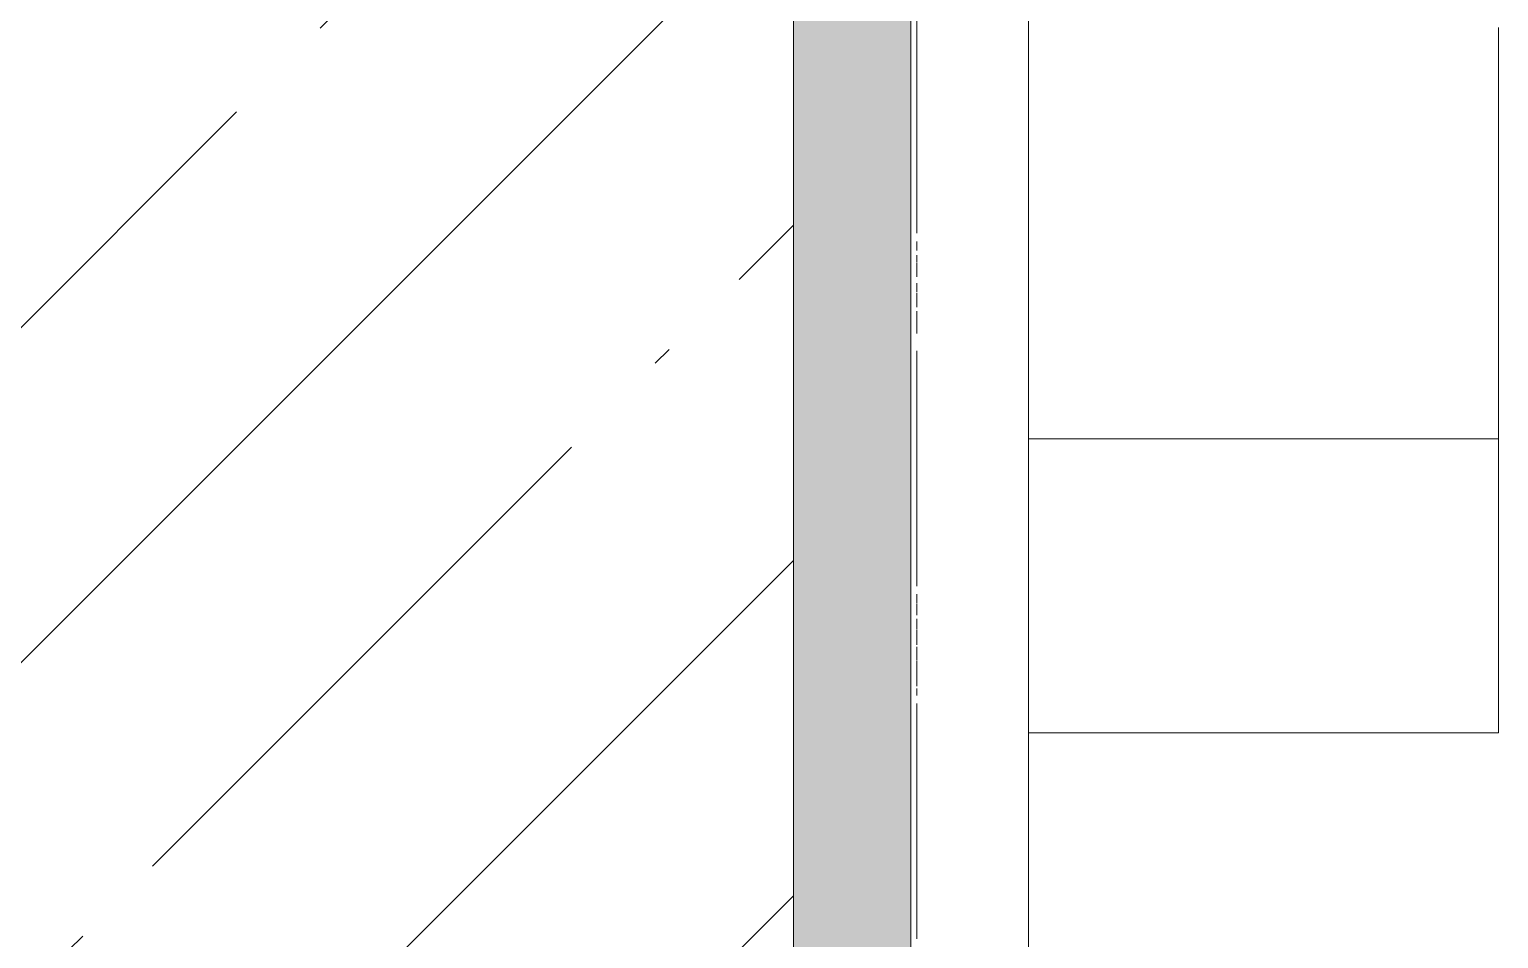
# Model space of a CAD drawing. Header units: millimetres. Extents: x 1322 to 199238, y -8553 to 29000.
# Drawn here: x 25138.7 to 25388.7, y 19304.5 to 19459.2 of the extents above; entities that cross this region are included whole.
import ezdxf

# ---------------------------------------------------------------- set-up
doc = ezdxf.new("R2010")
doc.units = ezdxf.units.MM
doc.linetypes.add('Осевая', pattern=[3175, 635, -476.25, 1587.5, -476.25])
for name, color, linetype, lineweight in [('A-WALL', 7, 'Continuous', 9), ('I-WALL', 7, 'Continuous', 9), ('Оси-2', 7, 'Осевая', 9)]:
    doc.layers.add(name, color=color, linetype=linetype, lineweight=lineweight)
for name, color, linetype, lineweight, true_color in [('A-WALL-1', 7, 'Continuous', 9, 0x3c3c3c), ('A-WALL-FNSH-1', 7, 'Continuous', 9, 0x3c3c3c), ('I-FURN-1', 7, 'Continuous', 9, 0xf0f0f0)]:
    doc.layers.add(name, color=color, linetype=linetype, lineweight=lineweight, true_color=true_color)

# ---------------------------------------------------------------- blocks, each defined once
blk = doc.blocks.new('Бизиборд лего - бизиборд 1_21б-32328682-План размещения напольных электротехнических лючков и розеток 1 этажа в осях 23_1-33')
at = {"layer": 'I-FURN-1'}
for p, q in [((-135, 100), (-205, 100)), ((-205, 100), (-135, 100)), ((-85, 100), (-205, 100)), ((-205, 100), (-85, 100)), ((-135, 20), (-135, 100)), ((-135, 100), (-135, 20)), ((-85, 20), (-85, 100)), ((-85, 100), (-85, 20)), ((0, 20), (-500, 20)), ((-204.33, 20), (-170, 20)), ((-204.33, 20), (-170, 20)), ((-170, 20), (-204.33, 20)), ((-204.33, 20), (-170, 20)), ((-170, 20), (-204.33, 20)), ((-170, 20), (-160, 20)), ((-169.66, 20), (-170, 20)), ((-170, 20), (-167.07, 20)), ((-150, 20), (-170, 20)), ((-170, 20), (-150, 20)), ((-150, 20), (-170, 20)), ((-170, 20), (-150, 20)), ((-157.41, 20), (-170, 20)), ((-170, 20), (-157.41, 20)), ((-155, 20), (-170, 20)), ((-170, 20), (-150, 20)), ((-150, 20), (-170, 20)), ((-170, 20), (-150, 20)), ((-150.34, 20), (-170, 20)), ((-170, 20), (-150, 20)), ((-150, 20), (-170, 20)), ((-170, 20), (-151.34, 20)), ((-169.66, 20), (-170, 20)), ((-170, 20), (-168.66, 20)), ((-150, 20), (-170, 20)), ((-170, 20), (-150, 20)), ((-150, 20), (-170, 20)), ((-170, 20), (-169.66, 20)), ((-169.66, 20), (-170, 20)), ((-170, 20), (-150, 20)), ((-150, 20), (-170, 20)), ((-170, 20), (-150, 20)), ((-150, 20), (-170, 20)), ((-170, 20), (-150, 20)), ((-150, 20), (-170, 20)), ((-170, 20), (-160, 20)), ((-167.07, 20), (-170, 20)), ((-170, 20), (-157.41, 20)), ((-150, 20), (-170, 20)), ((-170, 20), (-150, 20)), ((-150, 20), (-170, 20)), ((-170, 20), (-169.66, 20)), ((-150, 20), (-170, 20)), ((-170, 20), (-150, 20)), ((-150, 20), (-170, 20)), ((-170, 20), (-165, 20)), ((-160, 20), (-170, 20)), ((-170, 20), (-150, 20)), ((-150, 20), (-170, 20)), ((-170, 20), (-150, 20)), ((-167.07, 20), (-170, 20)), ((-170, 20), (-150, 20)), ((-150, 20), (-170, 20)), ((-170, 20), (-150, 20)), ((-151.34, 20), (-170, 20)), ((-170, 20), (-150, 20)), ((-150, 20), (-170, 20)), ((-170, 20), (-168.66, 20)), ((-168.66, 20), (-170, 20)), ((-165, 20), (-169.66, 20)), ((-150, 20), (-169.66, 20)), ((-169.66, 20), (-168.66, 20)), ((-167.07, 20), (-169.66, 20)), ((-169.66, 20), (-150, 20)), ((-168.66, 20), (-167.07, 20)), ((-168.66, 20), (-165, 20)), ((-168.66, 20), (-167.07, 20)), ((-168.66, 20), (-150, 20)), ((-150, 20), (-168.66, 20)), ((-168.66, 20), (-167.07, 20)), ((-167.07, 20), (-168.66, 20)), ((-168.66, 20), (-167.07, 20)), ((-167.07, 20), (-168.66, 20)), ((-167.07, 20), (-150, 20)), ((-167.07, 20), (-150, 20)), ((-150, 20), (-167.07, 20)), ((-150, 20), (-167.07, 20)), ((-150, 20), (-167.07, 20)), ((-166.27, 20), (-162.59, 20)), ((-166.27, 20), (-162.59, 20)), ((-162.59, 20), (-166.27, 20)), ((-166.27, 20), (-162.59, 20)), ((-162.59, 20), (-166.27, 20)), ((-150, 20), (-165, 20)), ((-165, 20), (-150, 20)), ((-165, 20), (-150, 20)), ((-161.52, 20), (-157.41, 20)), ((-161.52, 20), (-157.41, 20)), ((-157.41, 20), (-161.52, 20)), ((-161.52, 20), (-157.41, 20)), ((-157.41, 20), (-161.52, 20)), ((-160, 20), (-150, 20)), ((-160, 20), (-157.41, 20)), ((-150, 20), (-160, 20)), ((-155, 20), (-157.41, 20)), ((-157.41, 20), (-150, 20)), ((-157.41, 20), (-155, 20)), ((-157.41, 20), (-150, 20)), ((-156.76, 20), (-152.93, 20)), ((-156.76, 20), (-152.93, 20)), ((-152.93, 20), (-156.76, 20)), ((-156.76, 20), (-152.93, 20)), ((-152.93, 20), (-156.76, 20)), ((-150, 20), (-155, 20)), ((-150, 20), (-155, 20)), ((-155, 20), (-150.34, 20)), ((-151.34, 20), (-150.34, 20)), ((-150, 20), (-151.34, 20)), ((-150, 20), (-150.34, 20)), ((-150.34, 20), (-150, 20)), ((-150.34, 20), (-150, 20)), ((-150, 20), (-135, 20)), ((-150, 20), (-135, 20)), ((-135, 20), (-150, 20)), ((-150, 20), (-110, 20)), ((-110, 20), (-150, 20)), ((-135, 20), (-110, 20)), ((-110, 20), (-95, 20)), ((-102.59, 20), (-110, 20)), ((-110, 20), (-102.59, 20)), ((-95, 20), (-110, 20)), ((-110, 20), (-95, 20)), ((-95, 20), (-110, 20)), ((-110, 20), (-108.66, 20)), ((-95, 20), (-110, 20)), ((-110, 20), (-95, 20)), ((-95, 20), (-110, 20)), ((-110, 20), (-107.07, 20)), ((-102.59, 20), (-110, 20)), ((-110, 20), (-107.07, 20)), ((-95, 20), (-110, 20)), ((-110, 20), (-95, 20)), ((-95, 20), (-110, 20)), ((-110, 20), (-95, 20)), ((-95, 20), (-110, 20)), ((-110, 20), (-95, 20)), ((-95, 20), (-110, 20)), ((-110, 20), (-95, 20)), ((-95, 20), (-110, 20)), ((-110, 20), (-95, 20)), ((-109.66, 20), (-110, 20)), ((-110, 20), (-95, 20)), ((-95, 20), (-110, 20)), ((-110, 20), (-95, 20)), ((-95, 20), (-110, 20)), ((-110, 20), (-95, 20)), ((-95, 20), (-110, 20)), ((-110, 20), (-109.66, 20)), ((-95, 20), (-110, 20)), ((-110, 20), (-95, 20)), ((-95, 20), (-110, 20)), ((-110, 20), (-95, 20)), ((-95, 20), (-110, 20)), ((-110, 20), (-95, 20)), ((-95, 20), (-110, 20)), ((-110, 20), (-95, 20)), ((-95, 20), (-110, 20)), ((-110, 20), (-95, 20)), ((-97.41, 20), (-110, 20)), ((-110, 20), (-95, 20)), ((-95, 20), (-110, 20)), ((-110, 20), (-107.07, 20)), ((-95, 20), (-110, 20)), ((-110, 20), (-95, 20)), ((-95, 20), (-110, 20)), ((-110, 20), (-95, 20)), ((-95, 20), (-110, 20)), ((-110, 20), (-100, 20)), ((-95, 20), (-110, 20)), ((-110, 20), (-90, 20)), ((-90, 20), (-110, 20)), ((-95, 20), (-109.66, 20)), ((-109.66, 20), (-95, 20)), ((-108.66, 20), (-105, 20)), ((-108.66, 20), (-105, 20)), ((-108.66, 20), (-105, 20)), ((-105, 20), (-108.66, 20)), ((-107.07, 20), (-95, 20)), ((-107.07, 20), (-95, 20)), ((-107.07, 20), (-95, 20)), ((-105, 20), (-95, 20)), ((-104.42, 20), (-100, 20)), ((-104.42, 20), (-100, 20)), ((-100, 20), (-104.42, 20)), ((-95, 20), (-102.59, 20)), ((-102.59, 20), (-97.41, 20)), ((-100, 20), (-102.59, 20)), ((-95, 20), (-100, 20)), ((-100, 20), (-95, 20)), ((-99.66, 20), (-95, 20)), ((-99.66, 20), (-95, 20)), ((-95, 20), (-99.66, 20)), ((-97.41, 20), (-95, 20)), ((-95, 20), (-97.41, 20)), ((-95, 20), (-94.9, 20)), ((-94.9, 20), (-95, 20)), ((-95, 20), (-94.9, 20)), ((-94.9, 20), (-95, 20)), ((-95, 20), (-94.9, 20)), ((-94.9, 20), (-95, 20)), ((-95, 20), (-94.9, 20)), ((-94.9, 20), (-95, 20)), ((-95, 20), (-94.9, 20)), ((-94.9, 20), (-95, 20)), ((-95, 20), (-94.9, 20)), ((-94.9, 20), (-95, 20)), ((-95, 20), (-94.9, 20)), ((-94.9, 20), (-95, 20)), ((-95, 20), (-94.9, 20)), ((-94.9, 20), (-95, 20)), ((-95, 20), (-94.9, 20)), ((-94.9, 20), (-95, 20)), ((-95, 20), (-94.9, 20)), ((-94.9, 20), (-95, 20)), ((-95, 20), (-94.9, 20)), ((-94.9, 20), (-95, 20)), ((-95, 20), (-94.9, 20)), ((-94.9, 20), (-95, 20)), ((-95, 20), (-94.9, 20)), ((-94.9, 20), (-95, 20)), ((-95, 20), (-94.9, 20)), ((-94.9, 20), (-95, 20)), ((-95, 20), (-94.9, 20)), ((-94.9, 20), (-95, 20)), ((-95, 20), (-94.9, 20)), ((-94.9, 20), (-95, 20)), ((-95, 20), (-94.9, 20)), ((-94.9, 20), (-95, 20)), ((-95, 20), (-94.9, 20)), ((-94.9, 20), (-95, 20)), ((-95, 20), (-94.9, 20)), ((-94.9, 20), (-95, 20)), ((-95, 20), (-94.9, 20)), ((-94.9, 20), (-95, 20)), ((-95, 20), (-94.9, 20)), ((-94.9, 20), (-95, 20)), ((-95, 20), (-94.9, 20)), ((-94.9, 20), (-95, 20)), ((-95, 20), (-94.9, 20)), ((-94.9, 20), (-95, 20)), ((-95, 20), (-94.9, 20)), ((-94.9, 20), (-95, 20)), ((-95, 20), (-94.9, 20)), ((-94.9, 20), (-95, 20)), ((-95, 20), (-94.9, 20)), ((-94.9, 20), (-95, 20)), ((-94.91, 20), (-91.34, 20)), ((-94.91, 20), (-91.34, 20)), ((-91.34, 20), (-94.91, 20)), ((-94.9, 20), (-90, 20)), ((-90, 20), (-94.9, 20)), ((-94.9, 20), (-90, 20)), ((-90, 20), (-94.9, 20)), ((-94.9, 20), (-90, 20)), ((-90, 20), (-94.9, 20)), ((-94.9, 20), (-92.93, 20)), ((-90, 20), (-94.9, 20)), ((-94.9, 20), (-90, 20)), ((-90, 20), (-94.9, 20)), ((-94.9, 20), (-90.34, 20)), ((-91.34, 20), (-94.9, 20)), ((-94.9, 20), (-90, 20)), ((-90, 20), (-94.9, 20)), ((-94.9, 20), (-90, 20)), ((-90, 20), (-94.9, 20)), ((-94.9, 20), (-90, 20)), ((-90, 20), (-94.9, 20)), ((-94.9, 20), (-91.34, 20)), ((-90, 20), (-94.9, 20)), ((-94.9, 20), (-90, 20)), ((-90, 20), (-94.9, 20)), ((-94.9, 20), (-90, 20)), ((-90.34, 20), (-94.9, 20)), ((-94.9, 20), (-90, 20)), ((-90, 20), (-94.9, 20)), ((-94.9, 20), (-90, 20)), ((-90, 20), (-94.9, 20)), ((-94.9, 20), (-90, 20)), ((-90, 20), (-94.9, 20)), ((-94.9, 20), (-90, 20)), ((-90, 20), (-94.9, 20)), ((-94.9, 20), (-90, 20)), ((-90, 20), (-94.9, 20)), ((-94.9, 20), (-90, 20)), ((-90, 20), (-94.9, 20)), ((-94.9, 20), (-90, 20)), ((-90, 20), (-94.9, 20)), ((-94.9, 20), (-90, 20)), ((-90, 20), (-94.9, 20)), ((-94.9, 20), (-90, 20)), ((-91.34, 20), (-94.9, 20)), ((-94.9, 20), (-90, 20)), ((-90, 20), (-94.9, 20)), ((-94.9, 20), (-90, 20)), ((-90, 20), (-94.9, 20)), ((-94.9, 20), (-90, 20)), ((-90, 20), (-94.9, 20)), ((-94.9, 20), (-90, 20)), ((-90, 20), (-94.9, 20)), ((-94.9, 20), (-90, 20)), ((-90.34, 20), (-94.9, 20)), ((-92.93, 20), (-90, 20)), ((-90.34, 20), (-91.34, 20)), ((-91.34, 20), (-90.34, 20)), ((-90, 20), (-91.34, 20)), ((-90.34, 20), (-90, 20)), ((-90, 20), (-90.34, 20)), ((-90.34, 20), (-90, 20)), ((-90, 20), (-90.34, 20)), ((-90, 20), (-90.34, 20)), ((-90, 20), (-85, 20)), ((-90, 20), (-85, 20)), ((-85, 20), (-90, 20)), ((-85, 20), (-50, 20)), ((-50, 20), (-42.59, 20)), ((-42.59, 20), (-50, 20)), ((-50, 20), (-42.59, 20)), ((-48.66, 20), (-50, 20)), ((-50, 20), (-42.59, 20)), ((-42.59, 20), (-50, 20)), ((-50, 20), (-49.66, 20)), ((-42.59, 20), (-50, 20)), ((-50, 20), (-42.59, 20)), ((-47.07, 20), (-50, 20)), ((-50, 20), (-48.66, 20)), ((-49.66, 20), (-50, 20)), ((-50, 20), (-42.59, 20)), ((-42.59, 20), (-50, 20)), ((-50, 20), (-42.59, 20)), ((-42.59, 20), (-50, 20)), ((-50, 20), (-42.59, 20)), ((-42.59, 20), (-50, 20)), ((-50, 20), (-49.66, 20)), ((-49.66, 20), (-50, 20)), ((-500, 0), (0, 0)), ((-170, 0), (-210, 0)), ((-150, 0), (-170, 0)), ((-170, 0), (-165, 0)), ((-165, 0), (-170, 0)), ((-170, 0), (-150, 0)), ((-150, 0), (-170, 0)), ((-170, 0), (-150, 0)), ((-150, 0), (-170, 0)), ((-170, 0), (-150, 0)), ((-169.66, 0), (-170, 0)), ((-170, 0), (-169.66, 0)), ((-150, 0), (-170, 0)), ((-170, 0), (-150, 0)), ((-150.34, 0), (-170, 0)), ((-170, 0), (-160, 0)), ((-150, 0), (-170, 0)), ((-170, 0), (-150, 0)), ((-150, 0), (-170, 0)), ((-170, 0), (-150, 0)), ((-169.66, 0), (-170, 0)), ((-170, 0), (-160, 0)), ((-150, 0), (-170, 0)), ((-170, 0), (-152.93, 0)), ((-150, 0), (-170, 0)), ((-170, 0), (-150, 0)), ((-150, 0), (-170, 0)), ((-170, 0), (-150, 0)), ((-167.07, 0), (-170, 0)), ((-170, 0), (-165, 0)), ((-150, 0), (-170, 0)), ((-170, 0), (-150, 0)), ((-155, 0), (-170, 0)), ((-170, 0), (-150, 0)), ((-168.66, 0), (-169.66, 0)), ((-169.66, 0), (-168.66, 0)), ((-162.59, 0), (-169.66, 0)), ((-167.07, 0), (-168.66, 0)), ((-150, 0), (-168.66, 0)), ((-168.66, 0), (-167.07, 0)), ((-167.07, 0), (-165, 0)), ((-150, 0), (-167.07, 0)), ((-162.59, 0), (-166.27, 0)), ((-165, 0), (-162.59, 0)), ((-162.59, 0), (-165, 0)), ((-165, 0), (-162.59, 0)), ((-165, 0), (-150, 0)), ((-162.59, 0), (-150.34, 0)), ((-160, 0), (-162.59, 0)), ((-162.59, 0), (-160, 0)), ((-157.41, 0), (-162.59, 0)), ((-157.41, 0), (-161.52, 0)), ((-150, 0), (-160, 0)), ((-160, 0), (-157.41, 0)), ((-160, 0), (-150, 0)), ((-160, 0), (-150, 0)), ((-157.41, 0), (-155, 0)), ((-150, 0), (-157.41, 0)), ((-152.93, 0), (-156.76, 0)), ((-155, 0), (-152.93, 0)), ((-150, 0), (-155, 0)), ((-152.93, 0), (-151.34, 0)), ((-152.93, 0), (-150, 0)), ((-151.34, 0), (-150.34, 0)), ((-150.34, 0), (-150, 0)), ((-150.34, 0), (-150, 0)), ((-150, 0), (-150.34, 0)), ((-110, 0), (-150, 0)), ((-105, 0), (-110, 0)), ((-110, 0), (-95, 0)), ((-95, 0), (-110, 0)), ((-110, 0), (-102.59, 0)), ((-107.07, 0), (-110, 0)), ((-110, 0), (-95, 0)), ((-95, 0), (-110, 0)), ((-110, 0), (-95, 0)), ((-108.66, 0), (-110, 0)), ((-110, 0), (-95, 0)), ((-95, 0), (-110, 0)), ((-110, 0), (-95, 0)), ((-95, 0), (-110, 0)), ((-110, 0), (-95, 0)), ((-95, 0), (-110, 0)), ((-110, 0), (-95, 0)), ((-95, 0), (-110, 0)), ((-110, 0), (-95, 0)), ((-97.41, 0), (-110, 0)), ((-110, 0), (-95, 0)), ((-95, 0), (-110, 0)), ((-110, 0), (-95, 0)), ((-95, 0), (-110, 0)), ((-110, 0), (-95, 0)), ((-95, 0), (-110, 0)), ((-110, 0), (-95, 0)), ((-107.07, 0), (-110, 0)), ((-110, 0), (-102.59, 0)), ((-109.66, 0), (-110, 0)), ((-110, 0), (-109.66, 0)), ((-90, 0), (-110, 0)), ((-110, 0), (-90, 0)), ((-108.66, 0), (-109.66, 0)), ((-109.66, 0), (-95, 0)), ((-105, 0), (-108.66, 0)), ((-107.07, 0), (-108.66, 0)), ((-100, 0), (-108.66, 0)), ((-95, 0), (-107.07, 0)), ((-105, 0), (-107.07, 0)), ((-102.59, 0), (-107.07, 0)), ((-95, 0), (-105, 0)), ((-102.59, 0), (-105, 0)), ((-100, 0), (-104.42, 0)), ((-102.59, 0), (-95, 0)), ((-100, 0), (-102.59, 0)), ((-100, 0), (-102.59, 0)), ((-102.59, 0), (-100, 0)), ((-100, 0), (-99.66, 0)), ((-97.41, 0), (-100, 0)), ((-95, 0), (-100, 0)), ((-100, 0), (-95, 0)), ((-95, 0), (-100, 0)), ((-95, 0), (-99.66, 0)), ((-95, 0), (-97.41, 0)), ((-95, 0), (-97.41, 0)), ((-94.9, 0), (-95, 0)), ((-95, 0), (-94.9, 0)), ((-94.9, 0), (-95, 0)), ((-95, 0), (-94.9, 0)), ((-94.9, 0), (-95, 0)), ((-95, 0), (-94.9, 0)), ((-94.9, 0), (-95, 0)), ((-95, 0), (-94.9, 0)), ((-94.9, 0), (-95, 0)), ((-95, 0), (-94.9, 0)), ((-94.9, 0), (-95, 0)), ((-95, 0), (-94.9, 0)), ((-94.9, 0), (-95, 0)), ((-95, 0), (-94.9, 0)), ((-94.9, 0), (-95, 0)), ((-95, 0), (-94.9, 0)), ((-94.9, 0), (-95, 0)), ((-95, 0), (-94.9, 0)), ((-94.9, 0), (-95, 0)), ((-95, 0), (-94.9, 0)), ((-94.9, 0), (-95, 0)), ((-95, 0), (-94.9, 0)), ((-94.9, 0), (-95, 0)), ((-95, 0), (-94.9, 0)), ((-94.9, 0), (-95, 0)), ((-95, 0), (-94.9, 0)), ((-94.9, 0), (-95, 0)), ((-95, 0), (-94.9, 0)), ((-94.9, 0), (-95, 0)), ((-95, 0), (-94.9, 0)), ((-91.34, 0), (-94.91, 0)), ((-90, 0), (-94.9, 0)), ((-94.9, 0), (-90, 0)), ((-90, 0), (-94.9, 0)), ((-94.9, 0), (-90, 0)), ((-90, 0), (-94.9, 0)), ((-94.9, 0), (-90, 0)), ((-90, 0), (-94.9, 0)), ((-94.9, 0), (-90, 0)), ((-92.93, 0), (-94.9, 0)), ((-94.9, 0), (-90, 0)), ((-90, 0), (-94.9, 0)), ((-94.9, 0), (-91.34, 0)), ((-90, 0), (-94.9, 0)), ((-94.9, 0), (-90, 0)), ((-90, 0), (-94.9, 0)), ((-94.9, 0), (-90, 0)), ((-90, 0), (-94.9, 0)), ((-94.9, 0), (-91.34, 0)), ((-90, 0), (-94.9, 0)), ((-94.9, 0), (-90, 0)), ((-92.93, 0), (-94.9, 0)), ((-94.9, 0), (-90, 0)), ((-92.93, 0), (-94.9, 0)), ((-94.9, 0), (-90, 0)), ((-90, 0), (-94.9, 0)), ((-94.9, 0), (-90, 0)), ((-90, 0), (-94.9, 0)), ((-94.9, 0), (-92.93, 0)), ((-90, 0), (-94.9, 0)), ((-94.9, 0), (-90, 0)), ((-91.34, 0), (-92.93, 0)), ((-90, 0), (-92.93, 0)), ((-90, 0), (-92.93, 0)), ((-92.93, 0), (-91.34, 0)), ((-90.34, 0), (-91.34, 0)), ((-91.34, 0), (-90.34, 0)), ((-91.34, 0), (-90, 0)), ((-91.34, 0), (-90, 0)), ((-90, 0), (-90.34, 0)), ((-90.34, 0), (-90, 0)), ((-50, 0), (-90, 0)), ((-42.59, 0), (-50, 0)), ((-50, 0), (-42.59, 0)), ((-42.59, 0), (-50, 0)), ((-50, 0), (-42.59, 0)), ((-42.59, 0), (-50, 0)), ((-50, 0), (-42.59, 0)), ((-30, 0), (-50, 0)), ((-50, 0), (-49.66, 0))]:
    blk.add_line(p, q, dxfattribs=at)

msp = doc.modelspace()

# ---------------------------------------------------------------- hatches: boundary and pattern name
at = {"layer": 'I-WALL'}
h = msp.add_hatch(dxfattribs=at)
h.set_pattern_fill('FP_2', color=256, style=0, pattern_type=2)
h.set_pattern_definition([(45, (-75531.33, 0), (-57.024626, 57.024626), []), (45, (-75474.3, 0), (-57.024626, 57.024626), [100.806, -20.161, 3.353, -16.808])])
h.paths.add_polyline_path([(25141.41, 17750), (25268.67, 17750), (25268.67, 21400), (25048.67, 21400), (25048.67, 17750)])
h = msp.add_hatch(dxfattribs=at)
h.set_pattern_fill('FP_31', color=256, style=0, pattern_type=2)
h.set_pattern_definition([(0, (-75531.326, 0), (121.92, 30.48), [10.058, -81.382, 10.058, -81.382, -487.68]), (0, (-75531.326, 0), (121.92, 30.48), [-182.88, 10.058, -172.822, 10.058, -81.382, -213.36]), (0, (-75531.326, 0), (121.92, 30.48), [-457.2, 10.058, -50.902, 10.058, -142.342]), (120, (-75485.606, 15.24), (-87.356454, 90.345817), [10.058, -81.382, 10.058, -81.382, -487.68]), (120, (-75485.606, 15.24), (-87.356454, 90.345817), [-182.88, 10.058, -172.822, 10.058, -81.382, -213.36]), (120, (-75485.606, 15.24), (-87.356454, 90.345817), [-457.2, 10.058, -50.902, 10.058, -142.342]), (240, (-75470.366, 76.2), (-34.563546, -120.825817), [10.058, -81.382, 10.058, -81.382, -487.68]), (240, (-75470.366, 76.2), (-34.563546, -120.825817), [-182.88, 10.058, -172.822, 10.058, -81.382, -213.36]), (240, (-75470.366, 76.2), (-34.563546, -120.825817), [-457.2, 10.058, -50.902, 10.058, -142.342])])
h.paths.add_polyline_path([(25288.67, 17750), (25288.67, 20791.5), (25268.67, 20791.5), (25268.67, 17750)])

# ---------------------------------------------------------------- linework, layer by layer
at = {"layer": 'A-WALL'}
for p, q in [((25288.67, 19424.5), (25288.67, 19464.5)), ((25288.67, 19421.57), (25288.67, 19423.16)), ((25288.67, 19417.09), (25288.67, 19420.77)), ((25288.67, 19411.91), (25288.67, 19416.02)), ((25288.67, 19407.43), (25288.67, 19411.26)), ((25288.67, 19364.5), (25288.67, 19404.5)), ((25288.67, 19359.5), (25288.67, 19363.16)), ((25288.67, 19354.5), (25288.67, 19358.92)), ((25288.67, 19349.5), (25288.67, 19354.16)), ((25288.67, 19345.84), (25288.67, 19349.41)), ((25288.67, 19304.5), (25288.67, 19344.5))]:
    msp.add_line(p, q, dxfattribs=at)
at = {"layer": 'A-WALL-1'}
msp.add_line((25268.67, 17530), (25268.67, 21400), dxfattribs=at)
at = {"layer": 'A-WALL-FNSH-1'}
for p, q in [((25289.67, 19424.48), (25289.67, 19464.5)), ((25289.67, 19421.57), (25289.67, 19423.08)), ((25289.67, 19419.5), (25289.67, 19420.77)), ((25289.67, 19417.09), (25289.67, 19419.38)), ((25289.67, 19414.5), (25289.67, 19416.02)), ((25289.67, 19411.91), (25289.67, 19414.37)), ((25289.67, 19409.5), (25289.67, 19411.26)), ((25289.67, 19407.43), (25289.67, 19409.4)), ((25289.67, 19364.48), (25289.67, 19404.5)), ((25289.67, 19361.57), (25289.67, 19363.08)), ((25289.67, 19359.5), (25289.67, 19361.47)), ((25289.67, 19357.09), (25289.67, 19358.92)), ((25289.67, 19354.5), (25289.67, 19356.96)), ((25289.67, 19351.91), (25289.67, 19354.16)), ((25289.67, 19349.5), (25289.67, 19351.79)), ((25289.67, 19347.43), (25289.67, 19349.4)), ((25289.67, 19345.84), (25289.67, 19347.03)), ((25289.67, 19304.48), (25289.67, 19344.5))]:
    msp.add_line(p, q, dxfattribs=at)
at = {"layer": 'Оси-2'}
msp.add_line((25178.67, 593.74), (25178.67, 19528.29), dxfattribs=at)

# ---------------------------------------------------------------- block references
at = {"layer": 'I-FURN-1', "rotation": 270.0000000000001}
msp.add_blockref('Бизиборд лего - бизиборд 1_21б-32328682-План размещения напольных электротехнических лючков и розеток 1 этажа в осях 23_1-33', (25288.67, 19254.5), dxfattribs=at)

doc.saveas('drawing.dxf')
